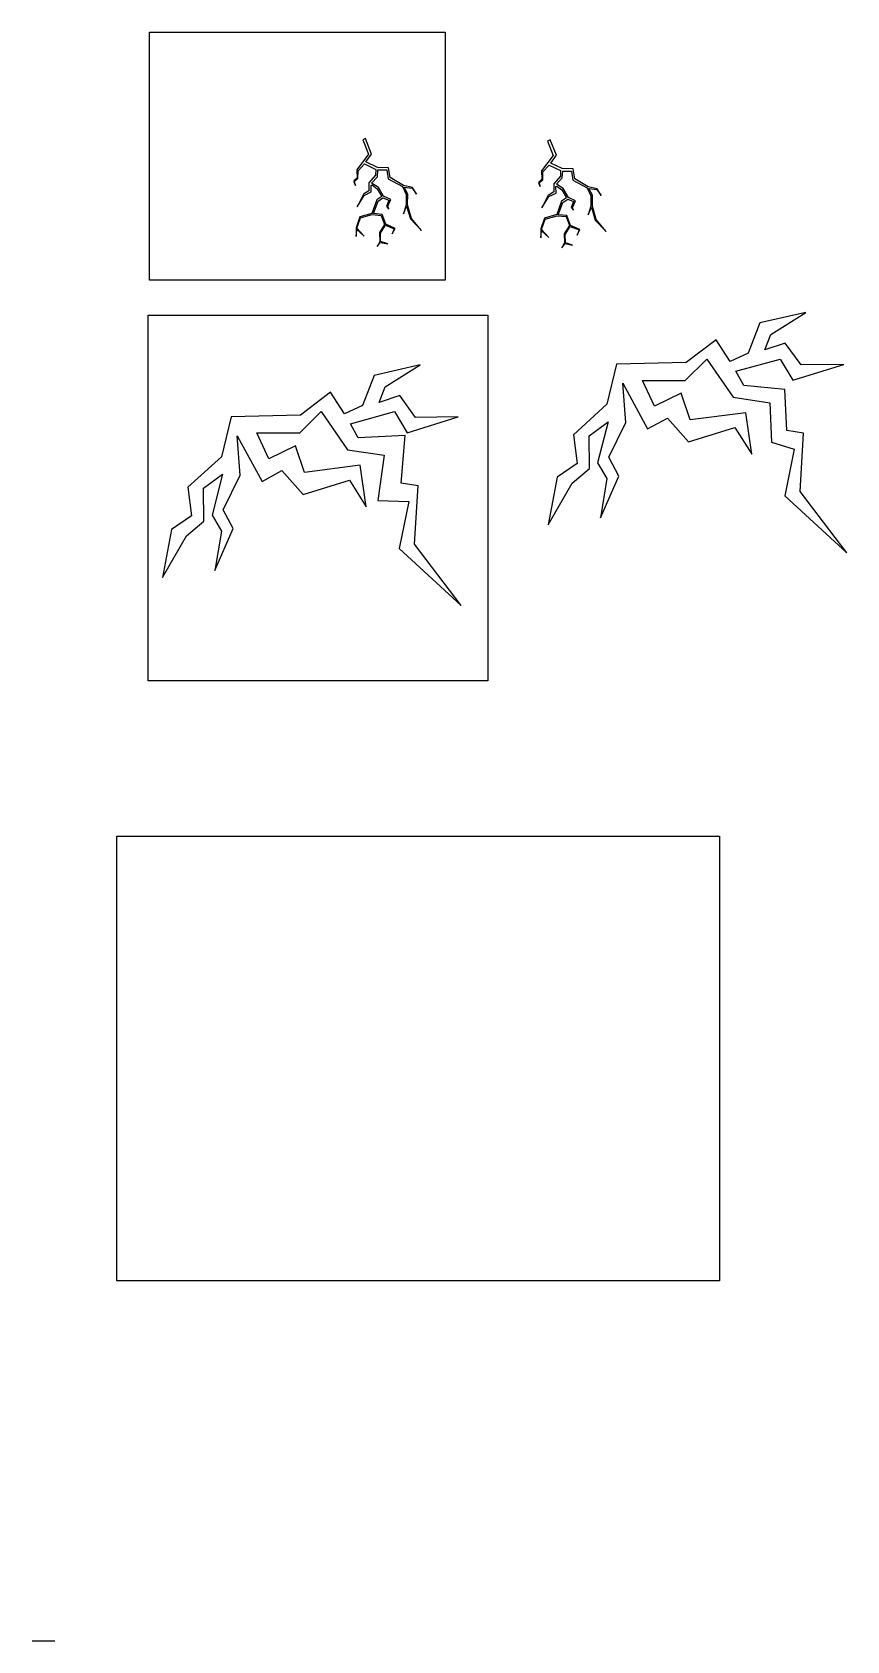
# Model space of a CAD drawing. Header units: centimetres. Extents: x 0 to 362, y 0 to 80.
# Drawn here: x 0 to 35.7, y 0 to 70.6 of the extents above; entities that cross this region are included whole.
import ezdxf

# ---------------------------------------------------------------- set-up
doc = ezdxf.new("R2010")
doc.units = ezdxf.units.CM
doc.header["$MEASUREMENT"] = 0
picture_1 = doc.add_image_def('image9.png', size_in_pixel=(260, 280))
picture_2 = doc.add_image_def('image10.png', size_in_pixel=(999, 737))
picture_3 = doc.add_image_def('image11.png', size_in_pixel=(490, 411))

msp = doc.modelspace()

# ---------------------------------------------------------------- linework, layer by layer
for p, q in [((14.62205, 65.88521), (14.50598, 65.82588)), ((14.50598, 65.82588), (14.74873, 65.197)), ((14.88807, 65.20915), (14.62205, 65.88521)), ((22.72564, 65.83402), (22.60958, 65.77468)), ((22.60958, 65.77468), (22.85232, 65.14581)), ((22.99166, 65.15796), (22.72564, 65.83402)), ((14.74873, 65.197), (14.24279, 64.51903)), ((14.64136, 64.86485), (14.88807, 65.20915)), ((22.85232, 65.14581), (22.34638, 64.46784)), ((22.74496, 64.81366), (22.99166, 65.15796)), ((14.24279, 64.51903), (14.24982, 64.15337)), ((14.28853, 64.1358), (14.29205, 64.47333)), ((14.29205, 64.47333), (14.57002, 64.7757)), ((14.57002, 64.7757), (15.07669, 64.53661)), ((15.14305, 64.62245), (14.64136, 64.86485)), ((15.06262, 64.28347), (14.77058, 63.95296)), ((14.88943, 63.93531), (15.1444, 64.21076)), ((15.07669, 64.53661), (15.06262, 64.28347)), ((15.62569, 64.60942), (15.14305, 64.62245)), ((15.1444, 64.21076), (15.16662, 64.51198)), ((15.16662, 64.51198), (15.54977, 64.51335)), ((15.54977, 64.51335), (15.61593, 64.12085)), ((15.69736, 64.1756), (15.62569, 64.60942)), ((22.34638, 64.46784), (22.35342, 64.10218)), ((22.39212, 64.0846), (22.39564, 64.42214)), ((22.39564, 64.42214), (22.67361, 64.72451)), ((22.67361, 64.72451), (23.18029, 64.48542)), ((23.24664, 64.57126), (22.74496, 64.81366)), ((23.16622, 64.23228), (22.87417, 63.90177)), ((23.18029, 64.48542), (23.16622, 64.23228)), ((23.72928, 64.55823), (23.24664, 64.57126)), ((23.248, 64.15957), (23.27021, 64.46079)), ((23.27021, 64.46079), (23.65337, 64.46216)), ((23.65337, 64.46216), (23.71952, 64.06965)), ((23.80095, 64.12441), (23.72928, 64.55823)), ((14.24982, 64.15337), (14.1126, 64.03383)), ((14.1126, 64.03383), (14.17593, 63.82991)), ((14.12428, 63.99622), (14.28853, 64.1358)), ((14.17593, 63.82991), (14.12428, 63.99622)), ((14.77058, 63.60137), (14.53209, 63.44444)), ((14.56242, 63.39761), (14.8739, 63.55186)), ((14.77058, 63.95296), (14.77058, 63.60137)), ((14.86977, 63.83144), (14.90698, 63.85485)), ((14.8739, 63.55186), (14.86977, 63.83144)), ((15.19264, 63.74801), (14.88943, 63.93531)), ((14.90698, 63.85485), (15.13301, 63.68545)), ((15.13301, 63.68545), (15.33148, 63.3439)), ((15.41495, 63.35989), (15.19264, 63.74801)), ((15.61593, 64.12085), (16.24051, 63.77982)), ((16.2796, 63.82325), (15.69736, 64.1756)), ((16.24051, 63.77982), (16.40343, 63.42792)), ((16.68067, 63.73924), (16.2796, 63.82325)), ((16.4698, 63.45415), (16.31819, 63.75163)), ((16.31819, 63.75163), (16.66689, 63.71032)), ((16.66689, 63.71032), (16.85157, 63.44589)), ((16.85157, 63.44589), (16.68067, 63.73924)), ((22.35342, 64.10218), (22.21619, 63.98264)), ((22.21619, 63.98264), (22.27953, 63.77872)), ((22.22788, 63.94503), (22.39212, 64.0846)), ((22.27953, 63.77872), (22.22788, 63.94503)), ((22.87417, 63.55018), (22.63569, 63.39325)), ((22.66601, 63.34642), (22.9775, 63.50067)), ((22.87417, 63.90177), (22.87417, 63.55018)), ((22.97336, 63.78025), (23.01058, 63.80366)), ((22.9775, 63.50067), (22.97336, 63.78025)), ((22.99302, 63.88412), (23.248, 64.15957)), ((23.29624, 63.69682), (22.99302, 63.88412)), ((23.01058, 63.80366), (23.23661, 63.63426)), ((23.23661, 63.63426), (23.43508, 63.29271)), ((23.51855, 63.3087), (23.29624, 63.69682)), ((23.71952, 64.06965), (24.34411, 63.72863)), ((24.38319, 63.77206), (23.80095, 64.12441)), ((24.34411, 63.72863), (24.50702, 63.37673)), ((24.78427, 63.68805), (24.38319, 63.77206)), ((24.57339, 63.40296), (24.42178, 63.70044)), ((24.42178, 63.70044), (24.77048, 63.65913)), ((24.77048, 63.65913), (24.95517, 63.3947)), ((24.95517, 63.3947), (24.78427, 63.68805)), ((14.53209, 63.44444), (14.25093, 62.89906)), ((14.25093, 62.89906), (14.56242, 63.39761)), ((15.11923, 63.19929), (14.90189, 62.6053)), ((14.96947, 62.59931), (15.17765, 63.13961)), ((15.33148, 63.3439), (15.11923, 63.19929)), ((15.17765, 63.13961), (15.38577, 63.2856)), ((15.38577, 63.2856), (15.64626, 63.18368)), ((15.73033, 63.2126), (15.41495, 63.35989)), ((15.64626, 63.18368), (15.54142, 62.9157)), ((15.54142, 62.9157), (15.63937, 62.7953)), ((15.59527, 62.92339), (15.73033, 63.2126)), ((15.63937, 62.7953), (15.59527, 62.92339)), ((16.40484, 62.98097), (16.28217, 62.58984)), ((16.28217, 62.58984), (16.42413, 62.92588)), ((16.40343, 63.42792), (16.40484, 62.98097)), ((16.42413, 62.92588), (16.58952, 62.36535)), ((16.46704, 62.97814), (16.4698, 63.45415)), ((16.63522, 62.38807), (16.46704, 62.97814)), ((22.63569, 63.39325), (22.35452, 62.84787)), ((22.35452, 62.84787), (22.66601, 63.34642)), ((23.22283, 63.1481), (23.00549, 62.55411)), ((23.07307, 62.54812), (23.28125, 63.08842)), ((23.43508, 63.29271), (23.22283, 63.1481)), ((23.28125, 63.08842), (23.48937, 63.23441)), ((23.48937, 63.23441), (23.74986, 63.13249)), ((23.83393, 63.16141), (23.51855, 63.3087)), ((23.74986, 63.13249), (23.64501, 62.86451)), ((23.64501, 62.86451), (23.74297, 62.74411)), ((23.69886, 62.8722), (23.83393, 63.16141)), ((23.74297, 62.74411), (23.69886, 62.8722)), ((24.50843, 62.92978), (24.38577, 62.53865)), ((24.38577, 62.53865), (24.52773, 62.87469)), ((24.50702, 63.37673), (24.50843, 62.92978)), ((24.52773, 62.87469), (24.69312, 62.31416)), ((24.57064, 62.92695), (24.57339, 63.40296)), ((24.73882, 62.33687), (24.57064, 62.92695)), ((14.36968, 62.45439), (14.2041, 61.97318)), ((14.23848, 61.95344), (14.39436, 62.40752)), ((14.90189, 62.6053), (14.36968, 62.45439)), ((14.39436, 62.40752), (14.91672, 62.5535)), ((14.91672, 62.5535), (15.31228, 62.51632)), ((15.34574, 62.558), (14.96947, 62.59931)), ((15.45838, 62.12106), (15.23506, 61.76504)), ((15.31228, 62.51632), (15.45838, 62.12106)), ((15.50573, 62.13141), (15.34574, 62.558)), ((15.92334, 61.94549), (15.50573, 62.13141)), ((16.58952, 62.36535), (17.07075, 61.86197)), ((17.07075, 61.86197), (16.63522, 62.38807)), ((22.47327, 62.4032), (22.30769, 61.92199)), ((22.34208, 61.90225), (22.49796, 62.35633)), ((23.00549, 62.55411), (22.47327, 62.4032)), ((22.49796, 62.35633), (23.02032, 62.50231)), ((23.02032, 62.50231), (23.41588, 62.46513)), ((23.44933, 62.50681), (23.07307, 62.54812)), ((23.41588, 62.46513), (23.56197, 62.06987)), ((23.60933, 62.08022), (23.44933, 62.50681)), ((24.69312, 62.31416), (25.17435, 61.81077)), ((25.17435, 61.81077), (24.73882, 62.33687)), ((14.2041, 61.97318), (14.20823, 61.58756)), ((14.20823, 61.58756), (14.24262, 61.89421)), ((14.55548, 61.60087), (14.23848, 61.95344)), ((14.24262, 61.89421), (14.55548, 61.60087)), ((15.23506, 61.76504), (15.24623, 61.36091)), ((15.27242, 61.73413), (15.49334, 62.08639)), ((15.28482, 61.37055), (15.27242, 61.73413)), ((15.49334, 62.08639), (15.88201, 61.93077)), ((15.79353, 61.70981), (15.92334, 61.94549)), ((15.88201, 61.93077), (15.79353, 61.70981)), ((22.30769, 61.92199), (22.31183, 61.53637)), ((22.31183, 61.53637), (22.34621, 61.84302)), ((22.65907, 61.54968), (22.34208, 61.90225)), ((22.34621, 61.84302), (22.65907, 61.54968)), ((23.56197, 62.06987), (23.33866, 61.71385)), ((23.33866, 61.71385), (23.34983, 61.30972)), ((23.37601, 61.68294), (23.59693, 62.0352)), ((23.38842, 61.31936), (23.37601, 61.68294)), ((23.59693, 62.0352), (23.9856, 61.87958)), ((24.02694, 61.8943), (23.60933, 62.08022)), ((23.89713, 61.65862), (24.02694, 61.8943)), ((23.9856, 61.87958), (23.89713, 61.65862)), ((15.24623, 61.36091), (15.12908, 61.15157)), ((15.12908, 61.15157), (15.26828, 61.33198)), ((15.26828, 61.33198), (15.60182, 61.27139)), ((15.60182, 61.27139), (15.28482, 61.37055)), ((23.34983, 61.30972), (23.23268, 61.10038)), ((23.23268, 61.10038), (23.37188, 61.28079)), ((23.37188, 61.28079), (23.70542, 61.2202)), ((23.70542, 61.2202), (23.38842, 61.31936)), ((33.93274, 58.26637), (31.91577, 57.80336)), ((32.39275, 57.29949), (33.93274, 58.26637)), ((31.91577, 57.80336), (31.3979, 56.48241)), ((32.13382, 56.61859), (32.39275, 57.29949)), ((29.99419, 57.06799), (28.68588, 56.06026)), ((30.60746, 56.11473), (29.99419, 57.06799)), ((31.3979, 56.48241), (30.60746, 56.11473)), ((33.03328, 56.91819), (32.13382, 56.61859)), ((33.72827, 55.95903), (33.03328, 56.91819)), ((17.02144, 55.96169), (15.00446, 55.49868)), ((15.48145, 54.99481), (17.02144, 55.96169)), ((25.63317, 55.99217), (25.2107, 54.23544)), ((28.68588, 56.06026), (25.63317, 55.99217)), ((28.6444, 55.28035), (29.58475, 56.21999)), ((29.58475, 56.21999), (30.74314, 54.54498)), ((30.86635, 55.68667), (32.80155, 56.21777)), ((32.80155, 56.21777), (33.3603, 55.29175)), ((33.3603, 55.29175), (35.59533, 55.98627)), ((35.59533, 55.98627), (33.72827, 55.95903)), ((15.00446, 55.49868), (14.48659, 54.17773)), ((26.04142, 53.42831), (25.90513, 55.15779)), ((25.90513, 55.15779), (26.99539, 53.15595)), ((27.29521, 54.15006), (26.76371, 55.28035)), ((26.76371, 55.28035), (28.6444, 55.28035)), ((31.20705, 55.06024), (30.86635, 55.68667)), ((33.00781, 54.87785), (31.20705, 55.06024)), ((13.08289, 54.7633), (11.77458, 53.75557)), ((13.69616, 53.81005), (13.08289, 54.7633)), ((15.22252, 54.31391), (15.48145, 54.99481)), ((16.12198, 54.61351), (15.22252, 54.31391)), ((16.81696, 53.65435), (16.12198, 54.61351)), ((28.46723, 54.72201), (27.29521, 54.15006)), ((28.86245, 53.55087), (28.46723, 54.72201)), ((30.74314, 54.54498), (32.35127, 54.29986)), ((33.10137, 53.08564), (33.00781, 54.87785)), ((8.72187, 53.68748), (8.29939, 51.93076)), ((11.77458, 53.75557), (8.72187, 53.68748)), ((11.7331, 52.97567), (12.67344, 53.91531)), ((12.67344, 53.91531), (13.83184, 52.2403)), ((14.48659, 54.17773), (13.69616, 53.81005)), ((13.95504, 53.38199), (15.89025, 53.91309)), ((15.89025, 53.91309), (16.449, 52.98707)), ((16.449, 52.98707), (18.68403, 53.68159)), ((18.68403, 53.68159), (16.81696, 53.65435)), ((25.2107, 54.23544), (23.73885, 52.90088)), ((26.99539, 53.15595), (27.86148, 53.62764)), ((27.86148, 53.62764), (28.79431, 52.58399)), ((31.3019, 53.86408), (28.86245, 53.55087)), ((31.56083, 52.03927), (31.3019, 53.86408)), ((32.35127, 54.29986), (32.43291, 52.56629)), ((10.38391, 51.84538), (9.85241, 52.97567)), ((9.85241, 52.97567), (11.7331, 52.97567)), ((14.29575, 52.75556), (13.95504, 53.38199)), ((24.43157, 52.85486), (25.26289, 53.46767)), ((25.26289, 53.46767), (24.79966, 51.67011)), ((25.29187, 51.91671), (26.04142, 53.42831)), ((28.79431, 52.58399), (30.82491, 53.21042)), ((30.82491, 53.21042), (31.56083, 52.03927)), ((33.83729, 52.96307), (33.10137, 53.08564)), ((33.68738, 50.40289), (33.83729, 52.96307)), ((9.13011, 51.12362), (8.99383, 52.85311)), ((8.99383, 52.85311), (10.08409, 50.85126)), ((11.55593, 52.41733), (10.38391, 51.84538)), ((11.95115, 51.24619), (11.55593, 52.41733)), ((13.83184, 52.2403), (15.43997, 51.99518)), ((16.35361, 52.86451), (14.29575, 52.75556)), ((16.19007, 50.78095), (16.35361, 52.86451)), ((23.73885, 52.90088), (23.90007, 51.64286)), ((24.44519, 51.41135), (24.43157, 52.85486)), ((32.43291, 52.56629), (33.4279, 52.27078)), ((33.4279, 52.27078), (33.00542, 50.21446)), ((8.29939, 51.93076), (6.82755, 50.5962)), ((14.3906, 51.5594), (11.95115, 51.24619)), ((14.64953, 49.73459), (14.3906, 51.5594)), ((15.43997, 51.99518), (15.1674, 50.00695)), ((23.90007, 51.64286), (23.02786, 51.04367)), ((24.79966, 51.67011), (25.2085, 50.97559)), ((25.72797, 51.08601), (25.29187, 51.91671)), ((7.52027, 50.55018), (8.35158, 51.16299)), ((8.35158, 51.16299), (7.88835, 49.36543)), ((8.38056, 49.61203), (9.13011, 51.12362)), ((10.08409, 50.85126), (10.95017, 51.32296)), ((10.95017, 51.32296), (11.88301, 50.27931)), ((11.88301, 50.27931), (13.91361, 50.90574)), ((13.91361, 50.90574), (14.64953, 49.73459)), ((23.02786, 51.04367), (22.63265, 48.9465)), ((23.68202, 50.77131), (24.44519, 51.41135)), ((24.9239, 49.24758), (25.72797, 51.08601)), ((25.2085, 50.97559), (24.9239, 49.24758)), ((6.82755, 50.5962), (6.98877, 49.33818)), ((7.53389, 49.10667), (7.52027, 50.55018)), ((16.92599, 50.65839), (16.19007, 50.78095)), ((16.77608, 48.09821), (16.92599, 50.65839)), ((22.63265, 48.9465), (23.68202, 50.77131)), ((33.00542, 50.21446), (35.73161, 47.72015)), ((35.73161, 47.72015), (33.68738, 50.40289)), ((8.81667, 48.78133), (8.38056, 49.61203)), ((15.1674, 50.00695), (16.51659, 49.9661)), ((16.51659, 49.9661), (16.09412, 47.90978)), ((6.11656, 48.73898), (5.72134, 46.64181)), ((6.98877, 49.33818), (6.11656, 48.73898)), ((6.77071, 48.46662), (7.53389, 49.10667)), ((7.88835, 49.36543), (8.2972, 48.67091)), ((8.0126, 46.9429), (8.81667, 48.78133)), ((5.72134, 46.64181), (6.77071, 48.46662)), ((8.2972, 48.67091), (8.0126, 46.9429)), ((18.82031, 45.41547), (16.77608, 48.09821)), ((16.09412, 47.90978), (18.82031, 45.41547))]:
    msp.add_line(p, q)
msp.add_open_spline([(0, 0), (0.33333, 0), (0.66667, 0), (1, 0)], degree=3)
msp.add_open_spline([(0, 0), (0.33333, 0), (0.66667, 0), (1, 0)], degree=3)
msp.add_open_spline([(0, 0), (0.33333, 0), (0.66667, 0), (1, 0)], degree=3)

# ---------------------------------------------------------------- pictures from other files: only their frames are drawn
image = msp.add_image(picture_3, insert=(5.15116, 59.68167), size_in_units=(12.96296, 10.87302))
image.dxf.flags = 7
image = msp.add_image(picture_1, insert=(5.09001, 42.09786), size_in_units=(14.90029, 16.04647))
image.dxf.flags = 7
image = msp.add_image(picture_2, insert=(3.7149, 15.79081), size_in_units=(26.43556, 19.50251))
image.dxf.flags = 7

doc.saveas('drawing.dxf')
